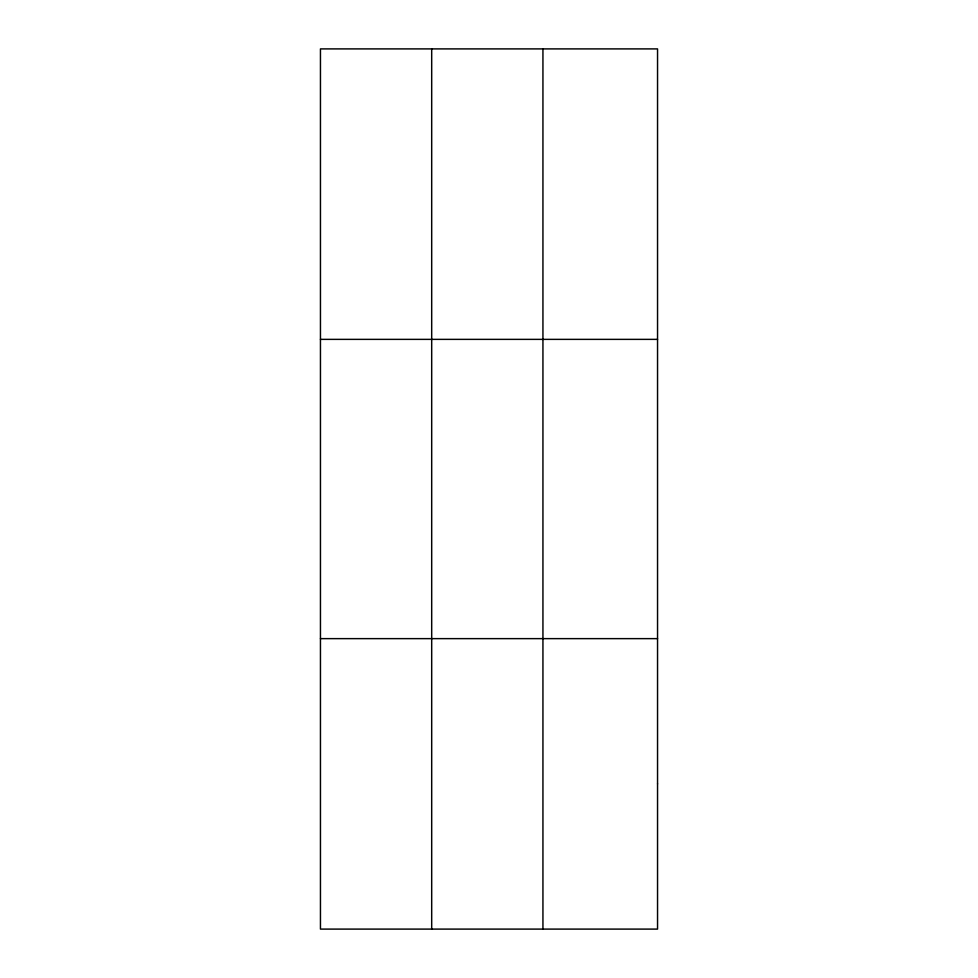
<?xml version="1.0" encoding="UTF-8"?>
<svg xmlns="http://www.w3.org/2000/svg" width="978" height="978" viewBox="0 0 978 978"><rect width="100%" height="100%" fill="white"/><g stroke="black" fill="none" stroke-linecap="round" stroke-linejoin="round"><path stroke-width="1.47" d="M431.689 48.9L431.689 929.1M542.937 48.9L542.937 929.1M320.454 339.366L657.546 339.366M320.454 638.634L657.546 638.634M657.546 783.867L657.546 929.1L320.454 929.1L320.454 48.9L657.546 48.9L657.546 783.867"/></g></svg>
